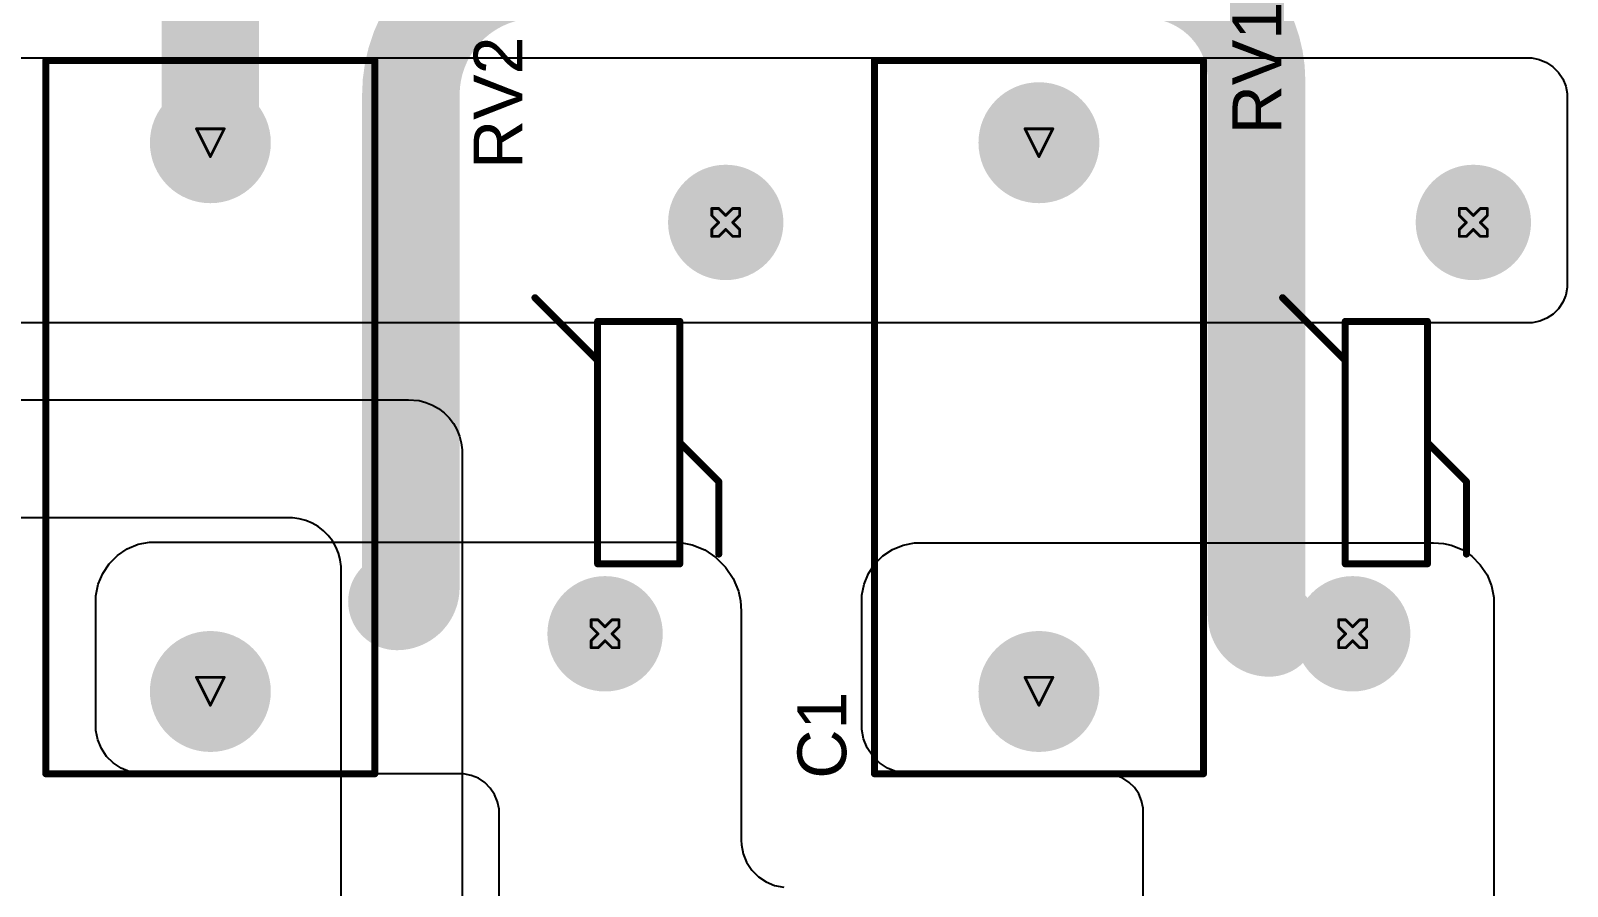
# Model space of a CAD drawing. Header units: inches. Extents: x 0 to 11.2, y -0.2 to 5.5.
# Drawn here: x 3.097 to 4.2, y 0.696 to 1.31 of the extents above; entities that cross this region are included whole.
import ezdxf

# ---------------------------------------------------------------- set-up
doc = ezdxf.new("R2010")
doc.units = ezdxf.units.IN
doc.header["$MEASUREMENT"] = 0
for name, color, linetype in [('Bottom Layer', 5, 'Continuous'), ('Bottom Solder', 6, 'Continuous'), ('Drill Drawing', 1, 'Continuous'), ('Multi-Layer', 9, 'Continuous'), ('Pad Holes', 156, 'Continuous'), ('Top Layer', 1, 'Continuous'), ('Top Overlay', 2, 'Continuous'), ('Top Solder', 216, 'Continuous')]:
    doc.layers.add(name, color=color, linetype=linetype)
doc.styles.add('Arial', font='', dxfattribs={"height": 0.2})
doc.styles.get('Arial').set_extended_font_data('Arial')

# ---------------------------------------------------------------- blocks, each defined once
blk = doc.blocks.new('471KD10J_10')
at = {"layer": 'Bottom Layer'}
h = blk.add_hatch(color=5, dxfattribs=at)
edge = h.paths.add_edge_path()
edge.add_arc((-0.1476, 0.0433), 0.0394, 0, 360)
h = blk.add_hatch(color=5, dxfattribs=at)
edge = h.paths.add_edge_path()
edge.add_arc((0.1476, -0.0433), 0.0394, 0, 360)
at = {"layer": 'Bottom Solder'}
h = blk.add_hatch(color=6, dxfattribs=at)
edge = h.paths.add_edge_path()
edge.add_arc((-0.1476, 0.0433), 0.0414, 0, 360)
h = blk.add_hatch(color=6, dxfattribs=at)
edge = h.paths.add_edge_path()
edge.add_arc((0.1476, -0.0433), 0.0414, 0, 360)
at = {"layer": 'Multi-Layer'}
h = blk.add_hatch(color=9, dxfattribs=at)
edge = h.paths.add_edge_path()
edge.add_arc((-0.1476, 0.0433), 0.0394, 0, 360)
h = blk.add_hatch(color=9, dxfattribs=at)
edge = h.paths.add_edge_path()
edge.add_arc((0.1476, -0.0433), 0.0394, 0, 360)
at = {"layer": 'Pad Holes'}
h = blk.add_hatch(color=7, dxfattribs=at)
edge = h.paths.add_edge_path()
edge.add_arc((-0.1476, 0.0433), 0.0236, 0, 360)
h = blk.add_hatch(color=7, dxfattribs=at)
edge = h.paths.add_edge_path()
edge.add_arc((0.1476, -0.0433), 0.0236, 0, 360)
at = {"layer": 'Top Layer'}
h = blk.add_hatch(color=1, dxfattribs=at)
edge = h.paths.add_edge_path()
edge.add_arc((-0.1476, 0.0433), 0.0394, 0, 360)
h = blk.add_hatch(color=1, dxfattribs=at)
edge = h.paths.add_edge_path()
edge.add_arc((0.1476, -0.0433), 0.0394, 0, 360)
at = {"layer": 'Top Solder'}
h = blk.add_hatch(color=216, dxfattribs=at)
edge = h.paths.add_edge_path()
edge.add_arc((-0.1476, 0.0433), 0.0414, 0, 360)
h = blk.add_hatch(color=216, dxfattribs=at)
edge = h.paths.add_edge_path()
edge.add_arc((0.1476, -0.0433), 0.0414, 0, 360)
blk = doc.blocks.new('471KD10J_11')
at = {"layer": 'Bottom Layer'}
h = blk.add_hatch(color=5, dxfattribs=at)
edge = h.paths.add_edge_path()
edge.add_arc((-0.1476, 0.0433), 0.0394, 0, 360)
h = blk.add_hatch(color=5, dxfattribs=at)
edge = h.paths.add_edge_path()
edge.add_arc((0.1476, -0.0433), 0.0394, 0, 360)
at = {"layer": 'Bottom Solder'}
h = blk.add_hatch(color=6, dxfattribs=at)
edge = h.paths.add_edge_path()
edge.add_arc((-0.1476, 0.0433), 0.0414, 0, 360)
h = blk.add_hatch(color=6, dxfattribs=at)
edge = h.paths.add_edge_path()
edge.add_arc((0.1476, -0.0433), 0.0414, 0, 360)
at = {"layer": 'Multi-Layer'}
h = blk.add_hatch(color=9, dxfattribs=at)
edge = h.paths.add_edge_path()
edge.add_arc((-0.1476, 0.0433), 0.0394, 0, 360)
h = blk.add_hatch(color=9, dxfattribs=at)
edge = h.paths.add_edge_path()
edge.add_arc((0.1476, -0.0433), 0.0394, 0, 360)
at = {"layer": 'Pad Holes'}
h = blk.add_hatch(color=7, dxfattribs=at)
edge = h.paths.add_edge_path()
edge.add_arc((-0.1476, 0.0433), 0.0236, 0, 360)
h = blk.add_hatch(color=7, dxfattribs=at)
edge = h.paths.add_edge_path()
edge.add_arc((0.1476, -0.0433), 0.0236, 0, 360)
at = {"layer": 'Top Layer'}
h = blk.add_hatch(color=1, dxfattribs=at)
edge = h.paths.add_edge_path()
edge.add_arc((-0.1476, 0.0433), 0.0394, 0, 360)
h = blk.add_hatch(color=1, dxfattribs=at)
edge = h.paths.add_edge_path()
edge.add_arc((0.1476, -0.0433), 0.0394, 0, 360)
at = {"layer": 'Top Solder'}
h = blk.add_hatch(color=216, dxfattribs=at)
edge = h.paths.add_edge_path()
edge.add_arc((-0.1476, 0.0433), 0.0414, 0, 360)
h = blk.add_hatch(color=216, dxfattribs=at)
edge = h.paths.add_edge_path()
edge.add_arc((0.1476, -0.0433), 0.0414, 0, 360)
blk = doc.blocks.new('B32921C3104M000_94')
at = {"layer": 'Bottom Layer'}
h = blk.add_hatch(color=5, dxfattribs=at)
edge = h.paths.add_edge_path()
edge.add_arc((-0.1969, 0), 0.0394, 0, 360)
h = blk.add_hatch(color=5, dxfattribs=at)
edge = h.paths.add_edge_path()
edge.add_arc((0.1969, 0), 0.0394, 0, 360)
at = {"layer": 'Bottom Solder'}
h = blk.add_hatch(color=6, dxfattribs=at)
edge = h.paths.add_edge_path()
edge.add_arc((-0.1969, 0), 0.0434, 0, 360)
h = blk.add_hatch(color=6, dxfattribs=at)
edge = h.paths.add_edge_path()
edge.add_arc((0.1969, 0), 0.0434, 0, 360)
at = {"layer": 'Multi-Layer'}
h = blk.add_hatch(color=9, dxfattribs=at)
edge = h.paths.add_edge_path()
edge.add_arc((-0.1969, 0), 0.0394, 0, 360)
h = blk.add_hatch(color=9, dxfattribs=at)
edge = h.paths.add_edge_path()
edge.add_arc((0.1969, 0), 0.0394, 0, 360)
at = {"layer": 'Pad Holes'}
h = blk.add_hatch(color=7, dxfattribs=at)
edge = h.paths.add_edge_path()
edge.add_arc((-0.1969, 0), 0.0197, 0, 360)
h = blk.add_hatch(color=7, dxfattribs=at)
edge = h.paths.add_edge_path()
edge.add_arc((0.1969, 0), 0.0197, 0, 360)
at = {"layer": 'Top Layer'}
h = blk.add_hatch(color=1, dxfattribs=at)
edge = h.paths.add_edge_path()
edge.add_arc((-0.1969, 0), 0.0394, 0, 360)
h = blk.add_hatch(color=1, dxfattribs=at)
edge = h.paths.add_edge_path()
edge.add_arc((0.1969, 0), 0.0394, 0, 360)
at = {"layer": 'Top Solder'}
h = blk.add_hatch(color=216, dxfattribs=at)
edge = h.paths.add_edge_path()
edge.add_arc((-0.1969, 0), 0.0434, 0, 360)
h = blk.add_hatch(color=216, dxfattribs=at)
edge = h.paths.add_edge_path()
edge.add_arc((0.1969, 0), 0.0434, 0, 360)
at = {"layer": 'Top Overlay'}
for points in [[(-0.2559, -0.1181, 0.005, 0.005, 0), (-0.2559, 0.1181, 0.005, 0.005, 0)], [(0.2559, 0.1181, 0.005, 0.005, 0), (-0.2559, 0.1181, 0.005, 0.005, 0)], [(0.2559, -0.1181, 0.005, 0.005, 0), (0.2559, 0.1181, 0.005, 0.005, 0)], [(0.2559, -0.1181, 0.005, 0.005, 0), (-0.2559, -0.1181, 0.005, 0.005, 0)]]:
    blk.add_lwpolyline(points, format="xyseb", dxfattribs=at)
for points in [[(-0.2572, 0.1181, 0.0025, 0.0025, 1), (-0.2547, 0.1181, 0.0025, 0.0025, 1)], [(-0.2572, 0.1181, 0.0025, 0.0025, 1), (-0.2547, 0.1181, 0.0025, 0.0025, 1)], [(0.2547, 0.1181, 0.0025, 0.0025, 1), (0.2572, 0.1181, 0.0025, 0.0025, 1)], [(0.2547, 0.1181, 0.0025, 0.0025, 1), (0.2572, 0.1181, 0.0025, 0.0025, 1)], [(-0.2572, -0.1181, 0.0025, 0.0025, 1), (-0.2547, -0.1181, 0.0025, 0.0025, 1)], [(-0.2572, -0.1181, 0.0025, 0.0025, 1), (-0.2547, -0.1181, 0.0025, 0.0025, 1)], [(0.2547, -0.1181, 0.0025, 0.0025, 1), (0.2572, -0.1181, 0.0025, 0.0025, 1)], [(0.2547, -0.1181, 0.0025, 0.0025, 1), (0.2572, -0.1181, 0.0025, 0.0025, 1)]]:
    blk.add_lwpolyline(points, format="xyseb", close=True, dxfattribs=at)
blk = doc.blocks.new('B32921C3104M000_96')
at = {"layer": 'Bottom Layer'}
h = blk.add_hatch(color=5, dxfattribs=at)
edge = h.paths.add_edge_path()
edge.add_arc((-0.1969, 0), 0.0394, 0, 360)
h = blk.add_hatch(color=5, dxfattribs=at)
edge = h.paths.add_edge_path()
edge.add_arc((0.1969, 0), 0.0394, 0, 360)
at = {"layer": 'Bottom Solder'}
h = blk.add_hatch(color=6, dxfattribs=at)
edge = h.paths.add_edge_path()
edge.add_arc((-0.1969, 0), 0.0434, 0, 360)
h = blk.add_hatch(color=6, dxfattribs=at)
edge = h.paths.add_edge_path()
edge.add_arc((0.1969, 0), 0.0434, 0, 360)
at = {"layer": 'Multi-Layer'}
h = blk.add_hatch(color=9, dxfattribs=at)
edge = h.paths.add_edge_path()
edge.add_arc((-0.1969, 0), 0.0394, 0, 360)
h = blk.add_hatch(color=9, dxfattribs=at)
edge = h.paths.add_edge_path()
edge.add_arc((0.1969, 0), 0.0394, 0, 360)
at = {"layer": 'Pad Holes'}
h = blk.add_hatch(color=7, dxfattribs=at)
edge = h.paths.add_edge_path()
edge.add_arc((-0.1969, 0), 0.0197, 0, 360)
h = blk.add_hatch(color=7, dxfattribs=at)
edge = h.paths.add_edge_path()
edge.add_arc((0.1969, 0), 0.0197, 0, 360)
at = {"layer": 'Top Layer'}
h = blk.add_hatch(color=1, dxfattribs=at)
edge = h.paths.add_edge_path()
edge.add_arc((-0.1969, 0), 0.0394, 0, 360)
h = blk.add_hatch(color=1, dxfattribs=at)
edge = h.paths.add_edge_path()
edge.add_arc((0.1969, 0), 0.0394, 0, 360)
at = {"layer": 'Top Solder'}
h = blk.add_hatch(color=216, dxfattribs=at)
edge = h.paths.add_edge_path()
edge.add_arc((-0.1969, 0), 0.0434, 0, 360)
h = blk.add_hatch(color=216, dxfattribs=at)
edge = h.paths.add_edge_path()
edge.add_arc((0.1969, 0), 0.0434, 0, 360)
at = {"layer": 'Top Overlay'}
for points in [[(-0.2559, -0.1181, 0.005, 0.005, 0), (-0.2559, 0.1181, 0.005, 0.005, 0)], [(0.2559, 0.1181, 0.005, 0.005, 0), (-0.2559, 0.1181, 0.005, 0.005, 0)], [(0.2559, -0.1181, 0.005, 0.005, 0), (0.2559, 0.1181, 0.005, 0.005, 0)], [(0.2559, -0.1181, 0.005, 0.005, 0), (-0.2559, -0.1181, 0.005, 0.005, 0)]]:
    blk.add_lwpolyline(points, format="xyseb", dxfattribs=at)
for points in [[(-0.2572, 0.1181, 0.0025, 0.0025, 1), (-0.2547, 0.1181, 0.0025, 0.0025, 1)], [(-0.2572, 0.1181, 0.0025, 0.0025, 1), (-0.2547, 0.1181, 0.0025, 0.0025, 1)], [(0.2547, 0.1181, 0.0025, 0.0025, 1), (0.2572, 0.1181, 0.0025, 0.0025, 1)], [(0.2547, 0.1181, 0.0025, 0.0025, 1), (0.2572, 0.1181, 0.0025, 0.0025, 1)], [(-0.2572, -0.1181, 0.0025, 0.0025, 1), (-0.2547, -0.1181, 0.0025, 0.0025, 1)], [(-0.2572, -0.1181, 0.0025, 0.0025, 1), (-0.2547, -0.1181, 0.0025, 0.0025, 1)], [(0.2547, -0.1181, 0.0025, 0.0025, 1), (0.2572, -0.1181, 0.0025, 0.0025, 1)], [(0.2547, -0.1181, 0.0025, 0.0025, 1), (0.2572, -0.1181, 0.0025, 0.0025, 1)]]:
    blk.add_lwpolyline(points, format="xyseb", close=True, dxfattribs=at)

msp = doc.modelspace()

# ---------------------------------------------------------------- linework, layer by layer
at = {"layer": 'Bottom Layer'}
for p, q in [((3.1595, 0.9331), (3.1665, 0.9378)), ((3.1665, 0.9378), (3.1743, 0.941)), ((3.1743, 0.941), (3.1825, 0.9426)), ((3.1825, 0.9426), (3.1868, 0.9426)), ((3.1868, 0.9426), (3.1868, 0.9426)), ((3.1868, 0.9426), (3.5574, 0.9426)), ((3.5574, 0.9426), (3.5623, 0.9426)), ((3.5623, 0.9426), (3.5719, 0.9407)), ((3.5719, 0.9407), (3.5809, 0.937)), ((3.7157, 0.9374), (3.7233, 0.9405)), ((3.7233, 0.9405), (3.7314, 0.9421)), ((3.7314, 0.9421), (3.7355, 0.9421)), ((3.7355, 0.9421), (4.1039, 0.9421)), ((4.1039, 0.9421), (4.1039, 0.9421)), ((4.1039, 0.9421), (4.1039, 0.9421)), ((4.1039, 0.9421), (4.1039, 0.9421)), ((4.1039, 0.9421), (4.1112, 0.9415)), ((4.1112, 0.9415), (4.1166, 0.9405)), ((4.1166, 0.9405), (4.1245, 0.9372)), ((3.1489, 0.9201), (3.1535, 0.9271)), ((3.1535, 0.9271), (3.1595, 0.9331)), ((3.5809, 0.937), (3.589, 0.9315)), ((3.589, 0.9315), (3.5959, 0.9246)), ((3.6984, 0.9201), (3.703, 0.927)), ((3.703, 0.927), (3.7088, 0.9328)), ((3.7088, 0.9328), (3.7157, 0.9374)), ((4.1245, 0.9372), (4.1316, 0.9324)), ((4.1316, 0.9324), (4.1376, 0.9264)), ((3.1456, 0.9123), (3.1489, 0.9201)), ((3.5959, 0.9246), (3.6014, 0.9165)), ((3.6014, 0.9165), (3.6051, 0.9075)), ((3.6953, 0.9125), (3.6984, 0.9201)), ((4.1376, 0.9264), (4.1424, 0.9192)), ((4.1424, 0.9192), (4.1457, 0.9113)), ((3.144, 0.9041), (3.1456, 0.9123)), ((3.6051, 0.9075), (3.6065, 0.9004)), ((3.6937, 0.9044), (3.6953, 0.9125)), ((3.6937, 0.808), (3.6937, 0.9044)), ((4.1457, 0.9113), (4.1473, 0.9029)), ((3.144, 0.8999), (3.144, 0.9041)), ((3.144, 0.8106), (3.144, 0.8999)), ((3.6065, 0.9004), (3.607, 0.893)), ((4.1473, 0.9029), (4.1473, 0.8986)), ((4.1473, 0.8986), (4.1473, 0.6366)), ((3.607, 0.893), (3.607, 0.893)), ((3.607, 0.893), (3.607, 0.893)), ((3.607, 0.893), (3.607, 0.893)), ((3.607, 0.893), (3.607, 0.7939)), ((3.144, 0.8073), (3.144, 0.8106)), ((3.1453, 0.8007), (3.144, 0.8073)), ((3.695, 0.8013), (3.6937, 0.808)), ((3.1479, 0.7944), (3.1453, 0.8007)), ((3.1516, 0.7888), (3.1479, 0.7944)), ((3.6976, 0.7949), (3.695, 0.8013)), ((3.7015, 0.7891), (3.6976, 0.7949)), ((3.1564, 0.7841), (3.1516, 0.7888)), ((3.162, 0.7803), (3.1564, 0.7841)), ((3.607, 0.7939), (3.607, 0.7288)), ((3.7064, 0.7843), (3.7015, 0.7891)), ((3.7121, 0.7804), (3.7064, 0.7843)), ((3.1682, 0.7778), (3.162, 0.7803)), ((3.1748, 0.7764), (3.1682, 0.7778)), ((3.1782, 0.7764), (3.1748, 0.7764)), ((3.4051, 0.7764), (3.1782, 0.7764)), ((3.4079, 0.7763), (3.4051, 0.7764)), ((3.4051, 0.7764), (3.4051, 0.7764)), ((3.4051, 0.7764), (3.4051, 0.7764)), ((3.4051, 0.7764), (3.4051, 0.7764)), ((3.4134, 0.7752), (3.4079, 0.7763)), ((3.4185, 0.7731), (3.4134, 0.7752)), ((3.4231, 0.77), (3.4185, 0.7731)), ((3.7185, 0.7778), (3.7121, 0.7804)), ((3.7252, 0.7764), (3.7185, 0.7778)), ((3.7287, 0.7764), (3.7252, 0.7764)), ((3.8681, 0.7764), (3.7287, 0.7764)), ((3.7287, 0.7764), (3.7287, 0.7764)), ((3.8708, 0.7763), (3.8681, 0.7764)), ((3.8761, 0.7752), (3.8708, 0.7763)), ((3.8811, 0.7732), (3.8761, 0.7752)), ((3.8856, 0.7702), (3.8811, 0.7732)), ((3.427, 0.7661), (3.4231, 0.77)), ((3.4301, 0.7615), (3.427, 0.7661)), ((3.4322, 0.7563), (3.4301, 0.7615)), ((3.8895, 0.7664), (3.8856, 0.7702)), ((3.8925, 0.7619), (3.8895, 0.7664)), ((3.8945, 0.7569), (3.8925, 0.7619)), ((3.4333, 0.7509), (3.4322, 0.7563)), ((3.4335, 0.7481), (3.4333, 0.7509)), ((3.8956, 0.7516), (3.8945, 0.7569)), ((3.8957, 0.7489), (3.8956, 0.7516)), ((3.4335, 0.5575), (3.4335, 0.7481)), ((3.8957, 0.5582), (3.8957, 0.7489)), ((3.607, 0.7288), (3.6072, 0.7254)), ((3.6072, 0.7254), (3.6085, 0.7189)), ((3.6085, 0.7189), (3.611, 0.7128)), ((3.611, 0.7128), (3.6147, 0.7072)), ((3.6147, 0.7072), (3.6194, 0.7025)), ((3.6194, 0.7025), (3.625, 0.6988)), ((3.625, 0.6988), (3.6311, 0.6962)), ((3.6311, 0.6962), (3.6377, 0.6949))]:
    msp.add_line(p, q, dxfattribs=at)
for points in [[(3.2261, 1.2292, 0.07, 0.07, 0), (3.2261, 1.3535, 0.07, 0.07, 0)], [(3.37, 1.2636, 0.07, 0.07, -0.414214), (3.4599, 1.3535, 0.07, 0.07, 0)], [(3.8975, 1.3535, 0.07, 0.07, -0.414214), (3.977, 1.274, 0.07, 0.07, 0)], [(3.977, 0.89, 0.07, 0.07, 0), (3.977, 1.274, 0.07, 0.07, 0)], [(3.37, 0.91, 0.07, 0.07, 0), (3.37, 1.2636, 0.07, 0.07, 0)], [(3.37, 0.91, 0.07, 0.07, -0.414214), (3.36, 0.9, 0.07, 0.07, 0)], [(3.986, 0.881, 0.07, 0.07, -0.414214), (3.977, 0.89, 0.07, 0.07, 0)]]:
    msp.add_lwpolyline(points, format="xyseb", dxfattribs=at)
for points in [[(3.9595, 1.274, 0.035, 0.035, 1), (3.9945, 1.274, 0.035, 0.035, 1)], [(3.9595, 1.274, 0.035, 0.035, 1), (3.9945, 1.274, 0.035, 0.035, 1)], [(3.3525, 1.2636, 0.035, 0.035, 1), (3.3875, 1.2636, 0.035, 0.035, 1)], [(3.3525, 1.2636, 0.035, 0.035, 1), (3.3875, 1.2636, 0.035, 0.035, 1)], [(3.2086, 1.2292, 0.035, 0.035, 1), (3.2436, 1.2292, 0.035, 0.035, 1)], [(3.3525, 0.91, 0.035, 0.035, 1), (3.3875, 0.91, 0.035, 0.035, 1)], [(3.3525, 0.91, 0.035, 0.035, 1), (3.3875, 0.91, 0.035, 0.035, 1)], [(3.3425, 0.9, 0.035, 0.035, 1), (3.3775, 0.9, 0.035, 0.035, 1)], [(3.9595, 0.89, 0.035, 0.035, 1), (3.9945, 0.89, 0.035, 0.035, 1)], [(3.9595, 0.89, 0.035, 0.035, 1), (3.9945, 0.89, 0.035, 0.035, 1)], [(3.9685, 0.881, 0.035, 0.035, 1), (4.0035, 0.881, 0.035, 0.035, 1)]]:
    msp.add_lwpolyline(points, format="xyseb", close=True, dxfattribs=at)
at = {"layer": 'Drill Drawing'}
for points in [[(3.2161, 1.2392, 0.002, 0.002, 0), (3.2361, 1.2392, 0.002, 0.002, 0)], [(3.2161, 1.2392, 0.002, 0.002, 0), (3.2261, 1.2192, 0.002, 0.002, 0)], [(3.2261, 1.2192, 0.002, 0.002, 0), (3.2361, 1.2392, 0.002, 0.002, 0)], [(3.8108, 1.2392, 0.002, 0.002, 0), (3.8308, 1.2392, 0.002, 0.002, 0)], [(3.8108, 1.2392, 0.002, 0.002, 0), (3.8208, 1.2192, 0.002, 0.002, 0)], [(3.8208, 1.2192, 0.002, 0.002, 0), (3.8308, 1.2392, 0.002, 0.002, 0)], [(3.586, 1.177, 0.002, 0.002, 0), (3.586, 1.182, 0.002, 0.002, 0)], [(3.586, 1.182, 0.002, 0.002, 0), (3.591, 1.182, 0.002, 0.002, 0)], [(3.591, 1.182, 0.002, 0.002, 0), (3.596, 1.177, 0.002, 0.002, 0)], [(3.596, 1.177, 0.002, 0.002, 0), (3.601, 1.182, 0.002, 0.002, 0)], [(3.601, 1.182, 0.002, 0.002, 0), (3.606, 1.182, 0.002, 0.002, 0)], [(3.606, 1.177, 0.002, 0.002, 0), (3.606, 1.182, 0.002, 0.002, 0)], [(4.1226, 1.177, 0.002, 0.002, 0), (4.1226, 1.182, 0.002, 0.002, 0)], [(4.1226, 1.182, 0.002, 0.002, 0), (4.1276, 1.182, 0.002, 0.002, 0)], [(4.1276, 1.182, 0.002, 0.002, 0), (4.1326, 1.177, 0.002, 0.002, 0)], [(4.1326, 1.177, 0.002, 0.002, 0), (4.1376, 1.182, 0.002, 0.002, 0)], [(4.1376, 1.182, 0.002, 0.002, 0), (4.1426, 1.182, 0.002, 0.002, 0)], [(4.1426, 1.177, 0.002, 0.002, 0), (4.1426, 1.182, 0.002, 0.002, 0)], [(3.586, 1.177, 0.002, 0.002, 0), (3.591, 1.172, 0.002, 0.002, 0)], [(3.586, 1.167, 0.002, 0.002, 0), (3.591, 1.172, 0.002, 0.002, 0)], [(3.601, 1.172, 0.002, 0.002, 0), (3.606, 1.177, 0.002, 0.002, 0)], [(3.601, 1.172, 0.002, 0.002, 0), (3.606, 1.167, 0.002, 0.002, 0)], [(4.1226, 1.177, 0.002, 0.002, 0), (4.1276, 1.172, 0.002, 0.002, 0)], [(4.1226, 1.167, 0.002, 0.002, 0), (4.1276, 1.172, 0.002, 0.002, 0)], [(4.1376, 1.172, 0.002, 0.002, 0), (4.1426, 1.177, 0.002, 0.002, 0)], [(4.1376, 1.172, 0.002, 0.002, 0), (4.1426, 1.167, 0.002, 0.002, 0)], [(3.586, 1.162, 0.002, 0.002, 0), (3.586, 1.167, 0.002, 0.002, 0)], [(3.586, 1.162, 0.002, 0.002, 0), (3.591, 1.162, 0.002, 0.002, 0)], [(3.591, 1.162, 0.002, 0.002, 0), (3.596, 1.167, 0.002, 0.002, 0)], [(3.596, 1.167, 0.002, 0.002, 0), (3.601, 1.162, 0.002, 0.002, 0)], [(3.601, 1.162, 0.002, 0.002, 0), (3.606, 1.162, 0.002, 0.002, 0)], [(3.606, 1.162, 0.002, 0.002, 0), (3.606, 1.167, 0.002, 0.002, 0)], [(4.1226, 1.162, 0.002, 0.002, 0), (4.1226, 1.167, 0.002, 0.002, 0)], [(4.1226, 1.162, 0.002, 0.002, 0), (4.1276, 1.162, 0.002, 0.002, 0)], [(4.1276, 1.162, 0.002, 0.002, 0), (4.1326, 1.167, 0.002, 0.002, 0)], [(4.1326, 1.167, 0.002, 0.002, 0), (4.1376, 1.162, 0.002, 0.002, 0)], [(4.1376, 1.162, 0.002, 0.002, 0), (4.1426, 1.162, 0.002, 0.002, 0)], [(4.1426, 1.162, 0.002, 0.002, 0), (4.1426, 1.167, 0.002, 0.002, 0)], [(3.4994, 0.8818, 0.002, 0.002, 0), (3.4994, 0.8868, 0.002, 0.002, 0)], [(3.4994, 0.8868, 0.002, 0.002, 0), (3.5044, 0.8868, 0.002, 0.002, 0)], [(3.4994, 0.8818, 0.002, 0.002, 0), (3.5044, 0.8768, 0.002, 0.002, 0)], [(3.5044, 0.8868, 0.002, 0.002, 0), (3.5094, 0.8818, 0.002, 0.002, 0)], [(3.5094, 0.8818, 0.002, 0.002, 0), (3.5144, 0.8868, 0.002, 0.002, 0)], [(3.5144, 0.8868, 0.002, 0.002, 0), (3.5194, 0.8868, 0.002, 0.002, 0)], [(3.5144, 0.8768, 0.002, 0.002, 0), (3.5194, 0.8818, 0.002, 0.002, 0)], [(3.5194, 0.8818, 0.002, 0.002, 0), (3.5194, 0.8868, 0.002, 0.002, 0)], [(4.036, 0.8818, 0.002, 0.002, 0), (4.036, 0.8868, 0.002, 0.002, 0)], [(4.036, 0.8868, 0.002, 0.002, 0), (4.041, 0.8868, 0.002, 0.002, 0)], [(4.036, 0.8818, 0.002, 0.002, 0), (4.041, 0.8768, 0.002, 0.002, 0)], [(4.041, 0.8868, 0.002, 0.002, 0), (4.046, 0.8818, 0.002, 0.002, 0)], [(4.046, 0.8818, 0.002, 0.002, 0), (4.051, 0.8868, 0.002, 0.002, 0)], [(4.051, 0.8868, 0.002, 0.002, 0), (4.056, 0.8868, 0.002, 0.002, 0)], [(4.051, 0.8768, 0.002, 0.002, 0), (4.056, 0.8818, 0.002, 0.002, 0)], [(4.056, 0.8818, 0.002, 0.002, 0), (4.056, 0.8868, 0.002, 0.002, 0)], [(3.4994, 0.8718, 0.002, 0.002, 0), (3.5044, 0.8768, 0.002, 0.002, 0)], [(3.4994, 0.8668, 0.002, 0.002, 0), (3.4994, 0.8718, 0.002, 0.002, 0)], [(3.5044, 0.8668, 0.002, 0.002, 0), (3.5094, 0.8718, 0.002, 0.002, 0)], [(3.5094, 0.8718, 0.002, 0.002, 0), (3.5144, 0.8668, 0.002, 0.002, 0)], [(3.5144, 0.8768, 0.002, 0.002, 0), (3.5194, 0.8718, 0.002, 0.002, 0)], [(3.5194, 0.8668, 0.002, 0.002, 0), (3.5194, 0.8718, 0.002, 0.002, 0)], [(4.036, 0.8718, 0.002, 0.002, 0), (4.041, 0.8768, 0.002, 0.002, 0)], [(4.036, 0.8668, 0.002, 0.002, 0), (4.036, 0.8718, 0.002, 0.002, 0)], [(4.041, 0.8668, 0.002, 0.002, 0), (4.046, 0.8718, 0.002, 0.002, 0)], [(4.046, 0.8718, 0.002, 0.002, 0), (4.051, 0.8668, 0.002, 0.002, 0)], [(4.051, 0.8768, 0.002, 0.002, 0), (4.056, 0.8718, 0.002, 0.002, 0)], [(4.056, 0.8668, 0.002, 0.002, 0), (4.056, 0.8718, 0.002, 0.002, 0)], [(3.4994, 0.8668, 0.002, 0.002, 0), (3.5044, 0.8668, 0.002, 0.002, 0)], [(3.5144, 0.8668, 0.002, 0.002, 0), (3.5194, 0.8668, 0.002, 0.002, 0)], [(4.036, 0.8668, 0.002, 0.002, 0), (4.041, 0.8668, 0.002, 0.002, 0)], [(4.051, 0.8668, 0.002, 0.002, 0), (4.056, 0.8668, 0.002, 0.002, 0)], [(3.2161, 0.8455, 0.002, 0.002, 0), (3.2361, 0.8455, 0.002, 0.002, 0)], [(3.2161, 0.8455, 0.002, 0.002, 0), (3.2261, 0.8255, 0.002, 0.002, 0)], [(3.2261, 0.8255, 0.002, 0.002, 0), (3.2361, 0.8455, 0.002, 0.002, 0)], [(3.8108, 0.8455, 0.002, 0.002, 0), (3.8308, 0.8455, 0.002, 0.002, 0)], [(3.8108, 0.8455, 0.002, 0.002, 0), (3.8208, 0.8255, 0.002, 0.002, 0)], [(3.8208, 0.8255, 0.002, 0.002, 0), (3.8308, 0.8455, 0.002, 0.002, 0)]]:
    msp.add_lwpolyline(points, format="xyseb", dxfattribs=at)
for points in [[(3.2156, 1.2392, 0.001, 0.001, 1), (3.2166, 1.2392, 0.001, 0.001, 1)], [(3.2156, 1.2392, 0.001, 0.001, 1), (3.2166, 1.2392, 0.001, 0.001, 1)], [(3.2356, 1.2392, 0.001, 0.001, 1), (3.2366, 1.2392, 0.001, 0.001, 1)], [(3.2356, 1.2392, 0.001, 0.001, 1), (3.2366, 1.2392, 0.001, 0.001, 1)], [(3.8103, 1.2392, 0.001, 0.001, 1), (3.8113, 1.2392, 0.001, 0.001, 1)], [(3.8103, 1.2392, 0.001, 0.001, 1), (3.8113, 1.2392, 0.001, 0.001, 1)], [(3.8303, 1.2392, 0.001, 0.001, 1), (3.8313, 1.2392, 0.001, 0.001, 1)], [(3.8303, 1.2392, 0.001, 0.001, 1), (3.8313, 1.2392, 0.001, 0.001, 1)], [(3.2256, 1.2192, 0.001, 0.001, 1), (3.2266, 1.2192, 0.001, 0.001, 1)], [(3.2256, 1.2192, 0.001, 0.001, 1), (3.2266, 1.2192, 0.001, 0.001, 1)], [(3.8203, 1.2192, 0.001, 0.001, 1), (3.8213, 1.2192, 0.001, 0.001, 1)], [(3.8203, 1.2192, 0.001, 0.001, 1), (3.8213, 1.2192, 0.001, 0.001, 1)], [(3.5855, 1.182, 0.001, 0.001, 1), (3.5865, 1.182, 0.001, 0.001, 1)], [(3.5855, 1.182, 0.001, 0.001, 1), (3.5865, 1.182, 0.001, 0.001, 1)], [(3.5905, 1.182, 0.001, 0.001, 1), (3.5915, 1.182, 0.001, 0.001, 1)], [(3.5905, 1.182, 0.001, 0.001, 1), (3.5915, 1.182, 0.001, 0.001, 1)], [(3.6005, 1.182, 0.001, 0.001, 1), (3.6015, 1.182, 0.001, 0.001, 1)], [(3.6005, 1.182, 0.001, 0.001, 1), (3.6015, 1.182, 0.001, 0.001, 1)], [(3.6055, 1.182, 0.001, 0.001, 1), (3.6065, 1.182, 0.001, 0.001, 1)], [(3.6055, 1.182, 0.001, 0.001, 1), (3.6065, 1.182, 0.001, 0.001, 1)], [(4.1221, 1.182, 0.001, 0.001, 1), (4.1231, 1.182, 0.001, 0.001, 1)], [(4.1221, 1.182, 0.001, 0.001, 1), (4.1231, 1.182, 0.001, 0.001, 1)], [(4.1271, 1.182, 0.001, 0.001, 1), (4.1281, 1.182, 0.001, 0.001, 1)], [(4.1271, 1.182, 0.001, 0.001, 1), (4.1281, 1.182, 0.001, 0.001, 1)], [(4.1371, 1.182, 0.001, 0.001, 1), (4.1381, 1.182, 0.001, 0.001, 1)], [(4.1371, 1.182, 0.001, 0.001, 1), (4.1381, 1.182, 0.001, 0.001, 1)], [(4.1421, 1.182, 0.001, 0.001, 1), (4.1431, 1.182, 0.001, 0.001, 1)], [(4.1421, 1.182, 0.001, 0.001, 1), (4.1431, 1.182, 0.001, 0.001, 1)], [(3.5855, 1.177, 0.001, 0.001, 1), (3.5865, 1.177, 0.001, 0.001, 1)], [(3.5855, 1.177, 0.001, 0.001, 1), (3.5865, 1.177, 0.001, 0.001, 1)], [(3.5905, 1.172, 0.001, 0.001, 1), (3.5915, 1.172, 0.001, 0.001, 1)], [(3.5905, 1.172, 0.001, 0.001, 1), (3.5915, 1.172, 0.001, 0.001, 1)], [(3.5955, 1.177, 0.001, 0.001, 1), (3.5965, 1.177, 0.001, 0.001, 1)], [(3.5955, 1.177, 0.001, 0.001, 1), (3.5965, 1.177, 0.001, 0.001, 1)], [(3.6005, 1.172, 0.001, 0.001, 1), (3.6015, 1.172, 0.001, 0.001, 1)], [(3.6005, 1.172, 0.001, 0.001, 1), (3.6015, 1.172, 0.001, 0.001, 1)], [(3.6055, 1.177, 0.001, 0.001, 1), (3.6065, 1.177, 0.001, 0.001, 1)], [(3.6055, 1.177, 0.001, 0.001, 1), (3.6065, 1.177, 0.001, 0.001, 1)], [(4.1221, 1.177, 0.001, 0.001, 1), (4.1231, 1.177, 0.001, 0.001, 1)], [(4.1221, 1.177, 0.001, 0.001, 1), (4.1231, 1.177, 0.001, 0.001, 1)], [(4.1271, 1.172, 0.001, 0.001, 1), (4.1281, 1.172, 0.001, 0.001, 1)], [(4.1271, 1.172, 0.001, 0.001, 1), (4.1281, 1.172, 0.001, 0.001, 1)], [(4.1321, 1.177, 0.001, 0.001, 1), (4.1331, 1.177, 0.001, 0.001, 1)], [(4.1321, 1.177, 0.001, 0.001, 1), (4.1331, 1.177, 0.001, 0.001, 1)], [(4.1371, 1.172, 0.001, 0.001, 1), (4.1381, 1.172, 0.001, 0.001, 1)], [(4.1371, 1.172, 0.001, 0.001, 1), (4.1381, 1.172, 0.001, 0.001, 1)], [(4.1421, 1.177, 0.001, 0.001, 1), (4.1431, 1.177, 0.001, 0.001, 1)], [(4.1421, 1.177, 0.001, 0.001, 1), (4.1431, 1.177, 0.001, 0.001, 1)], [(3.5855, 1.167, 0.001, 0.001, 1), (3.5865, 1.167, 0.001, 0.001, 1)], [(3.5855, 1.167, 0.001, 0.001, 1), (3.5865, 1.167, 0.001, 0.001, 1)], [(3.5855, 1.162, 0.001, 0.001, 1), (3.5865, 1.162, 0.001, 0.001, 1)], [(3.5855, 1.162, 0.001, 0.001, 1), (3.5865, 1.162, 0.001, 0.001, 1)], [(3.5905, 1.162, 0.001, 0.001, 1), (3.5915, 1.162, 0.001, 0.001, 1)], [(3.5905, 1.162, 0.001, 0.001, 1), (3.5915, 1.162, 0.001, 0.001, 1)], [(3.5955, 1.167, 0.001, 0.001, 1), (3.5965, 1.167, 0.001, 0.001, 1)], [(3.5955, 1.167, 0.001, 0.001, 1), (3.5965, 1.167, 0.001, 0.001, 1)], [(3.6005, 1.162, 0.001, 0.001, 1), (3.6015, 1.162, 0.001, 0.001, 1)], [(3.6005, 1.162, 0.001, 0.001, 1), (3.6015, 1.162, 0.001, 0.001, 1)], [(3.6055, 1.167, 0.001, 0.001, 1), (3.6065, 1.167, 0.001, 0.001, 1)], [(3.6055, 1.167, 0.001, 0.001, 1), (3.6065, 1.167, 0.001, 0.001, 1)], [(3.6055, 1.162, 0.001, 0.001, 1), (3.6065, 1.162, 0.001, 0.001, 1)], [(3.6055, 1.162, 0.001, 0.001, 1), (3.6065, 1.162, 0.001, 0.001, 1)], [(4.1221, 1.167, 0.001, 0.001, 1), (4.1231, 1.167, 0.001, 0.001, 1)], [(4.1221, 1.167, 0.001, 0.001, 1), (4.1231, 1.167, 0.001, 0.001, 1)], [(4.1221, 1.162, 0.001, 0.001, 1), (4.1231, 1.162, 0.001, 0.001, 1)], [(4.1221, 1.162, 0.001, 0.001, 1), (4.1231, 1.162, 0.001, 0.001, 1)], [(4.1271, 1.162, 0.001, 0.001, 1), (4.1281, 1.162, 0.001, 0.001, 1)], [(4.1271, 1.162, 0.001, 0.001, 1), (4.1281, 1.162, 0.001, 0.001, 1)], [(4.1321, 1.167, 0.001, 0.001, 1), (4.1331, 1.167, 0.001, 0.001, 1)], [(4.1321, 1.167, 0.001, 0.001, 1), (4.1331, 1.167, 0.001, 0.001, 1)], [(4.1371, 1.162, 0.001, 0.001, 1), (4.1381, 1.162, 0.001, 0.001, 1)], [(4.1371, 1.162, 0.001, 0.001, 1), (4.1381, 1.162, 0.001, 0.001, 1)], [(4.1421, 1.167, 0.001, 0.001, 1), (4.1431, 1.167, 0.001, 0.001, 1)], [(4.1421, 1.167, 0.001, 0.001, 1), (4.1431, 1.167, 0.001, 0.001, 1)], [(4.1421, 1.162, 0.001, 0.001, 1), (4.1431, 1.162, 0.001, 0.001, 1)], [(4.1421, 1.162, 0.001, 0.001, 1), (4.1431, 1.162, 0.001, 0.001, 1)], [(3.4989, 0.8868, 0.001, 0.001, 1), (3.4999, 0.8868, 0.001, 0.001, 1)], [(3.4989, 0.8868, 0.001, 0.001, 1), (3.4999, 0.8868, 0.001, 0.001, 1)], [(3.4989, 0.8818, 0.001, 0.001, 1), (3.4999, 0.8818, 0.001, 0.001, 1)], [(3.4989, 0.8818, 0.001, 0.001, 1), (3.4999, 0.8818, 0.001, 0.001, 1)], [(3.5039, 0.8868, 0.001, 0.001, 1), (3.5049, 0.8868, 0.001, 0.001, 1)], [(3.5039, 0.8868, 0.001, 0.001, 1), (3.5049, 0.8868, 0.001, 0.001, 1)], [(3.5089, 0.8818, 0.001, 0.001, 1), (3.5099, 0.8818, 0.001, 0.001, 1)], [(3.5089, 0.8818, 0.001, 0.001, 1), (3.5099, 0.8818, 0.001, 0.001, 1)], [(3.5139, 0.8868, 0.001, 0.001, 1), (3.5149, 0.8868, 0.001, 0.001, 1)], [(3.5139, 0.8868, 0.001, 0.001, 1), (3.5149, 0.8868, 0.001, 0.001, 1)], [(3.5189, 0.8868, 0.001, 0.001, 1), (3.5199, 0.8868, 0.001, 0.001, 1)], [(3.5189, 0.8868, 0.001, 0.001, 1), (3.5199, 0.8868, 0.001, 0.001, 1)], [(3.5189, 0.8818, 0.001, 0.001, 1), (3.5199, 0.8818, 0.001, 0.001, 1)], [(3.5189, 0.8818, 0.001, 0.001, 1), (3.5199, 0.8818, 0.001, 0.001, 1)], [(4.0355, 0.8868, 0.001, 0.001, 1), (4.0365, 0.8868, 0.001, 0.001, 1)], [(4.0355, 0.8868, 0.001, 0.001, 1), (4.0365, 0.8868, 0.001, 0.001, 1)], [(4.0355, 0.8818, 0.001, 0.001, 1), (4.0365, 0.8818, 0.001, 0.001, 1)], [(4.0355, 0.8818, 0.001, 0.001, 1), (4.0365, 0.8818, 0.001, 0.001, 1)], [(4.0405, 0.8868, 0.001, 0.001, 1), (4.0415, 0.8868, 0.001, 0.001, 1)], [(4.0405, 0.8868, 0.001, 0.001, 1), (4.0415, 0.8868, 0.001, 0.001, 1)], [(4.0455, 0.8818, 0.001, 0.001, 1), (4.0465, 0.8818, 0.001, 0.001, 1)], [(4.0455, 0.8818, 0.001, 0.001, 1), (4.0465, 0.8818, 0.001, 0.001, 1)], [(4.0505, 0.8868, 0.001, 0.001, 1), (4.0515, 0.8868, 0.001, 0.001, 1)], [(4.0505, 0.8868, 0.001, 0.001, 1), (4.0515, 0.8868, 0.001, 0.001, 1)], [(4.0555, 0.8868, 0.001, 0.001, 1), (4.0565, 0.8868, 0.001, 0.001, 1)], [(4.0555, 0.8868, 0.001, 0.001, 1), (4.0565, 0.8868, 0.001, 0.001, 1)], [(4.0555, 0.8818, 0.001, 0.001, 1), (4.0565, 0.8818, 0.001, 0.001, 1)], [(4.0555, 0.8818, 0.001, 0.001, 1), (4.0565, 0.8818, 0.001, 0.001, 1)], [(3.4989, 0.8718, 0.001, 0.001, 1), (3.4999, 0.8718, 0.001, 0.001, 1)], [(3.4989, 0.8718, 0.001, 0.001, 1), (3.4999, 0.8718, 0.001, 0.001, 1)], [(3.5039, 0.8768, 0.001, 0.001, 1), (3.5049, 0.8768, 0.001, 0.001, 1)], [(3.5039, 0.8768, 0.001, 0.001, 1), (3.5049, 0.8768, 0.001, 0.001, 1)], [(3.5089, 0.8718, 0.001, 0.001, 1), (3.5099, 0.8718, 0.001, 0.001, 1)], [(3.5089, 0.8718, 0.001, 0.001, 1), (3.5099, 0.8718, 0.001, 0.001, 1)], [(3.5139, 0.8768, 0.001, 0.001, 1), (3.5149, 0.8768, 0.001, 0.001, 1)], [(3.5139, 0.8768, 0.001, 0.001, 1), (3.5149, 0.8768, 0.001, 0.001, 1)], [(3.5189, 0.8718, 0.001, 0.001, 1), (3.5199, 0.8718, 0.001, 0.001, 1)], [(3.5189, 0.8718, 0.001, 0.001, 1), (3.5199, 0.8718, 0.001, 0.001, 1)], [(4.0355, 0.8718, 0.001, 0.001, 1), (4.0365, 0.8718, 0.001, 0.001, 1)], [(4.0355, 0.8718, 0.001, 0.001, 1), (4.0365, 0.8718, 0.001, 0.001, 1)], [(4.0405, 0.8768, 0.001, 0.001, 1), (4.0415, 0.8768, 0.001, 0.001, 1)], [(4.0405, 0.8768, 0.001, 0.001, 1), (4.0415, 0.8768, 0.001, 0.001, 1)], [(4.0455, 0.8718, 0.001, 0.001, 1), (4.0465, 0.8718, 0.001, 0.001, 1)], [(4.0455, 0.8718, 0.001, 0.001, 1), (4.0465, 0.8718, 0.001, 0.001, 1)], [(4.0505, 0.8768, 0.001, 0.001, 1), (4.0515, 0.8768, 0.001, 0.001, 1)], [(4.0505, 0.8768, 0.001, 0.001, 1), (4.0515, 0.8768, 0.001, 0.001, 1)], [(4.0555, 0.8718, 0.001, 0.001, 1), (4.0565, 0.8718, 0.001, 0.001, 1)], [(4.0555, 0.8718, 0.001, 0.001, 1), (4.0565, 0.8718, 0.001, 0.001, 1)], [(3.4989, 0.8668, 0.001, 0.001, 1), (3.4999, 0.8668, 0.001, 0.001, 1)], [(3.4989, 0.8668, 0.001, 0.001, 1), (3.4999, 0.8668, 0.001, 0.001, 1)], [(3.5039, 0.8668, 0.001, 0.001, 1), (3.5049, 0.8668, 0.001, 0.001, 1)], [(3.5039, 0.8668, 0.001, 0.001, 1), (3.5049, 0.8668, 0.001, 0.001, 1)], [(3.5139, 0.8668, 0.001, 0.001, 1), (3.5149, 0.8668, 0.001, 0.001, 1)], [(3.5139, 0.8668, 0.001, 0.001, 1), (3.5149, 0.8668, 0.001, 0.001, 1)], [(3.5189, 0.8668, 0.001, 0.001, 1), (3.5199, 0.8668, 0.001, 0.001, 1)], [(3.5189, 0.8668, 0.001, 0.001, 1), (3.5199, 0.8668, 0.001, 0.001, 1)], [(4.0355, 0.8668, 0.001, 0.001, 1), (4.0365, 0.8668, 0.001, 0.001, 1)], [(4.0355, 0.8668, 0.001, 0.001, 1), (4.0365, 0.8668, 0.001, 0.001, 1)], [(4.0405, 0.8668, 0.001, 0.001, 1), (4.0415, 0.8668, 0.001, 0.001, 1)], [(4.0405, 0.8668, 0.001, 0.001, 1), (4.0415, 0.8668, 0.001, 0.001, 1)], [(4.0505, 0.8668, 0.001, 0.001, 1), (4.0515, 0.8668, 0.001, 0.001, 1)], [(4.0505, 0.8668, 0.001, 0.001, 1), (4.0515, 0.8668, 0.001, 0.001, 1)], [(4.0555, 0.8668, 0.001, 0.001, 1), (4.0565, 0.8668, 0.001, 0.001, 1)], [(4.0555, 0.8668, 0.001, 0.001, 1), (4.0565, 0.8668, 0.001, 0.001, 1)], [(3.2156, 0.8455, 0.001, 0.001, 1), (3.2166, 0.8455, 0.001, 0.001, 1)], [(3.2156, 0.8455, 0.001, 0.001, 1), (3.2166, 0.8455, 0.001, 0.001, 1)], [(3.2356, 0.8455, 0.001, 0.001, 1), (3.2366, 0.8455, 0.001, 0.001, 1)], [(3.2356, 0.8455, 0.001, 0.001, 1), (3.2366, 0.8455, 0.001, 0.001, 1)], [(3.8103, 0.8455, 0.001, 0.001, 1), (3.8113, 0.8455, 0.001, 0.001, 1)], [(3.8103, 0.8455, 0.001, 0.001, 1), (3.8113, 0.8455, 0.001, 0.001, 1)], [(3.8303, 0.8455, 0.001, 0.001, 1), (3.8313, 0.8455, 0.001, 0.001, 1)], [(3.8303, 0.8455, 0.001, 0.001, 1), (3.8313, 0.8455, 0.001, 0.001, 1)], [(3.2256, 0.8255, 0.001, 0.001, 1), (3.2266, 0.8255, 0.001, 0.001, 1)], [(3.2256, 0.8255, 0.001, 0.001, 1), (3.2266, 0.8255, 0.001, 0.001, 1)], [(3.8203, 0.8255, 0.001, 0.001, 1), (3.8213, 0.8255, 0.001, 0.001, 1)], [(3.8203, 0.8255, 0.001, 0.001, 1), (3.8213, 0.8255, 0.001, 0.001, 1)]]:
    msp.add_lwpolyline(points, format="xyseb", close=True, dxfattribs=at)
at = {"layer": 'Top Layer'}
for p, q in [((2.6588, 1.29), (4.1745, 1.29)), ((4.1745, 1.29), (4.1799, 1.2889)), ((4.1799, 1.2889), (4.1851, 1.2868)), ((4.1851, 1.2868), (4.1897, 1.2837)), ((4.1897, 1.2837), (4.1937, 1.2797)), ((4.1937, 1.2797), (4.1968, 1.2751)), ((4.1968, 1.2751), (4.1989, 1.2699)), ((4.1989, 1.2699), (4.2, 1.2645)), ((4.2, 1.2645), (4.2, 1.2617)), ((4.2, 1.2617), (4.2, 1.128)), ((4.2, 1.1252), (4.1989, 1.1198)), ((4.2, 1.128), (4.2, 1.1252)), ((4.1968, 1.1147), (4.1938, 1.1101)), ((4.1989, 1.1198), (4.1968, 1.1147)), ((4.1853, 1.1032), (4.1802, 1.1011)), ((4.1899, 1.1062), (4.1853, 1.1032)), ((4.1938, 1.1101), (4.1899, 1.1062)), ((4.1748, 1.1), (2.6618, 1.1)), ((4.1802, 1.1011), (4.1748, 1.1)), ((2.5521, 1.0448), (3.3684, 1.0448)), ((3.3684, 1.0448), (3.3684, 1.0448)), ((3.3684, 1.0448), (3.3684, 1.0448)), ((3.3684, 1.0448), (3.3684, 1.0448)), ((3.3684, 1.0448), (3.3757, 1.0442)), ((3.3757, 1.0442), (3.3759, 1.0442)), ((3.3759, 1.0442), (3.3808, 1.0428)), ((3.3808, 1.0428), (3.3855, 1.0409)), ((3.3855, 1.0409), (3.3898, 1.0384)), ((3.3898, 1.0384), (3.3938, 1.0353)), ((3.3938, 1.0353), (3.3974, 1.0317)), ((3.3974, 1.0317), (3.4005, 1.0277)), ((3.4005, 1.0277), (3.403, 1.0234)), ((3.403, 1.0234), (3.4049, 1.0187)), ((3.4049, 1.0187), (3.4062, 1.0138)), ((3.4062, 1.0138), (3.4069, 1.0088)), ((3.4069, 1.0088), (3.4069, 1.0063)), ((3.4069, 1.0063), (3.4069, 0.5632)), ((3.2826, 0.96), (2.4298, 0.96)), ((3.2851, 0.9599), (3.2826, 0.96)), ((3.2899, 0.9593), (3.2851, 0.9599)), ((3.2946, 0.958), (3.2899, 0.9593)), ((3.2992, 0.9561), (3.2946, 0.958)), ((3.3034, 0.9537), (3.2992, 0.9561)), ((3.3073, 0.9507), (3.3034, 0.9537)), ((3.3107, 0.9473), (3.3073, 0.9507)), ((3.3137, 0.9434), (3.3107, 0.9473)), ((3.3161, 0.9391), (3.3137, 0.9434)), ((3.318, 0.9346), (3.3161, 0.9391)), ((3.3193, 0.93), (3.318, 0.9346)), ((3.3193, 0.9299), (3.3193, 0.93)), ((3.3199, 0.9251), (3.3193, 0.9299)), ((3.3193, 0.9299), (3.3193, 0.9299)), ((3.32, 0.9226), (3.3199, 0.9251)), ((3.32, 0.6639), (3.32, 0.9226)), ((3.32, 0.9226), (3.32, 0.9226)), ((3.32, 0.9226), (3.32, 0.9226)), ((3.32, 0.9226), (3.32, 0.9226))]:
    msp.add_line(p, q, dxfattribs=at)
at = {"layer": 'Top Overlay'}
for points in [[(3.459, 1.118, 0.005, 0.005, 0), (3.504, 1.073, 0.005, 0.005, 0)], [(3.9956, 1.118, 0.005, 0.005, 0), (4.0406, 1.073, 0.005, 0.005, 0)], [(3.504, 1.101, 0.005, 0.005, 0), (3.563, 1.101, 0.005, 0.005, 0)], [(3.504, 0.927, 0.005, 0.005, 0), (3.504, 1.101, 0.005, 0.005, 0)], [(3.563, 0.927, 0.005, 0.005, 0), (3.563, 1.101, 0.005, 0.005, 0)], [(4.0406, 1.101, 0.005, 0.005, 0), (4.0996, 1.101, 0.005, 0.005, 0)], [(4.0406, 0.927, 0.005, 0.005, 0), (4.0406, 1.101, 0.005, 0.005, 0)], [(4.0996, 0.927, 0.005, 0.005, 0), (4.0996, 1.101, 0.005, 0.005, 0)], [(3.504, 1.0642, 0.005, 0.005, 0), (3.504, 1.073, 0.005, 0.005, 0)], [(4.0406, 1.0642, 0.005, 0.005, 0), (4.0406, 1.073, 0.005, 0.005, 0)], [(3.563, 1.014, 0.005, 0.005, 0), (3.591, 0.986, 0.005, 0.005, 0)], [(4.0996, 1.014, 0.005, 0.005, 0), (4.1276, 0.986, 0.005, 0.005, 0)], [(3.591, 0.934, 0.005, 0.005, 0), (3.591, 0.986, 0.005, 0.005, 0)], [(4.1276, 0.934, 0.005, 0.005, 0), (4.1276, 0.986, 0.005, 0.005, 0)], [(3.504, 0.927, 0.005, 0.005, 0), (3.563, 0.927, 0.005, 0.005, 0)], [(4.0406, 0.927, 0.005, 0.005, 0), (4.0996, 0.927, 0.005, 0.005, 0)]]:
    msp.add_lwpolyline(points, format="xyseb", dxfattribs=at)
for points in [[(3.4578, 1.118, 0.0025, 0.0025, 1), (3.4603, 1.118, 0.0025, 0.0025, 1)], [(3.9944, 1.118, 0.0025, 0.0025, 1), (3.9969, 1.118, 0.0025, 0.0025, 1)], [(3.5028, 1.101, 0.0025, 0.0025, 1), (3.5053, 1.101, 0.0025, 0.0025, 1)], [(3.5028, 1.101, 0.0025, 0.0025, 1), (3.5053, 1.101, 0.0025, 0.0025, 1)], [(3.5618, 1.101, 0.0025, 0.0025, 1), (3.5643, 1.101, 0.0025, 0.0025, 1)], [(3.5618, 1.101, 0.0025, 0.0025, 1), (3.5643, 1.101, 0.0025, 0.0025, 1)], [(4.0394, 1.101, 0.0025, 0.0025, 1), (4.0419, 1.101, 0.0025, 0.0025, 1)], [(4.0394, 1.101, 0.0025, 0.0025, 1), (4.0419, 1.101, 0.0025, 0.0025, 1)], [(4.0984, 1.101, 0.0025, 0.0025, 1), (4.1009, 1.101, 0.0025, 0.0025, 1)], [(4.0984, 1.101, 0.0025, 0.0025, 1), (4.1009, 1.101, 0.0025, 0.0025, 1)], [(3.5028, 1.073, 0.0025, 0.0025, 1), (3.5053, 1.073, 0.0025, 0.0025, 1)], [(3.5028, 1.073, 0.0025, 0.0025, 1), (3.5053, 1.073, 0.0025, 0.0025, 1)], [(4.0394, 1.073, 0.0025, 0.0025, 1), (4.0419, 1.073, 0.0025, 0.0025, 1)], [(4.0394, 1.073, 0.0025, 0.0025, 1), (4.0419, 1.073, 0.0025, 0.0025, 1)], [(3.5028, 1.0642, 0.0025, 0.0025, 1), (3.5053, 1.0642, 0.0025, 0.0025, 1)], [(4.0394, 1.0642, 0.0025, 0.0025, 1), (4.0419, 1.0642, 0.0025, 0.0025, 1)], [(3.5618, 1.014, 0.0025, 0.0025, 1), (3.5643, 1.014, 0.0025, 0.0025, 1)], [(4.0984, 1.014, 0.0025, 0.0025, 1), (4.1009, 1.014, 0.0025, 0.0025, 1)], [(3.5898, 0.986, 0.0025, 0.0025, 1), (3.5923, 0.986, 0.0025, 0.0025, 1)], [(3.5898, 0.986, 0.0025, 0.0025, 1), (3.5923, 0.986, 0.0025, 0.0025, 1)], [(4.1264, 0.986, 0.0025, 0.0025, 1), (4.1289, 0.986, 0.0025, 0.0025, 1)], [(4.1264, 0.986, 0.0025, 0.0025, 1), (4.1289, 0.986, 0.0025, 0.0025, 1)], [(3.5028, 0.927, 0.0025, 0.0025, 1), (3.5053, 0.927, 0.0025, 0.0025, 1)], [(3.5028, 0.927, 0.0025, 0.0025, 1), (3.5053, 0.927, 0.0025, 0.0025, 1)], [(3.5618, 0.927, 0.0025, 0.0025, 1), (3.5643, 0.927, 0.0025, 0.0025, 1)], [(3.5618, 0.927, 0.0025, 0.0025, 1), (3.5643, 0.927, 0.0025, 0.0025, 1)], [(3.5898, 0.934, 0.0025, 0.0025, 1), (3.5923, 0.934, 0.0025, 0.0025, 1)], [(4.0394, 0.927, 0.0025, 0.0025, 1), (4.0419, 0.927, 0.0025, 0.0025, 1)], [(4.0394, 0.927, 0.0025, 0.0025, 1), (4.0419, 0.927, 0.0025, 0.0025, 1)], [(4.0984, 0.927, 0.0025, 0.0025, 1), (4.1009, 0.927, 0.0025, 0.0025, 1)], [(4.0984, 0.927, 0.0025, 0.0025, 1), (4.1009, 0.927, 0.0025, 0.0025, 1)], [(4.1264, 0.934, 0.0025, 0.0025, 1), (4.1289, 0.934, 0.0025, 0.0025, 1)]]:
    msp.add_lwpolyline(points, format="xyseb", close=True, dxfattribs=at)

# ---------------------------------------------------------------- block references
at = {"rotation": 270}
for name, p in [('B32921C3104M000_94', (3.2261, 1.0323)), ('B32921C3104M000_96', (3.8208, 1.0323)), ('471KD10J_10', (3.5527, 1.0244)), ('471KD10J_11', (4.0893, 1.0244))]:
    msp.add_blockref(name, p, dxfattribs=at)

# ---------------------------------------------------------------- texts
at = {"layer": 'Top Overlay', "style": 'Arial'}
for s, p in [('RV1', (3.9947, 1.2352)), ('RV2', (3.4501, 1.2103)), ('C1', (3.6825, 0.7728))]:
    msp.add_text(s, height=0.035, rotation=90, dxfattribs=at).set_placement(p)

doc.saveas('drawing.dxf')
